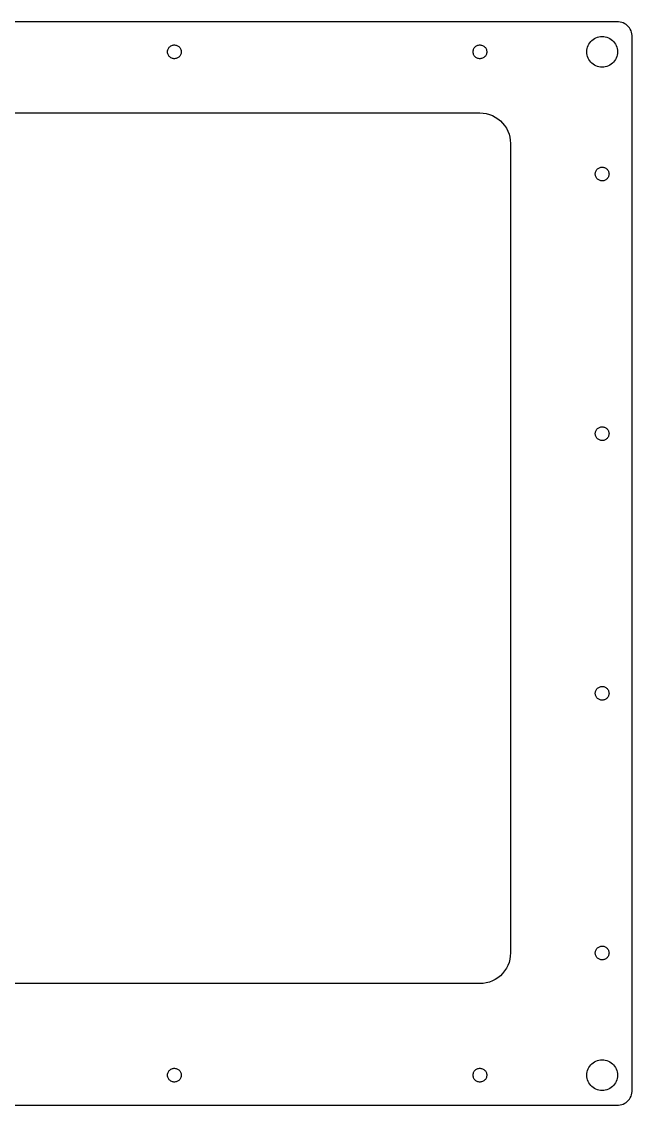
# Model space of a CAD drawing. Header units: metres. Extents: x -200 to 200, y -177 to 177.
# Drawn here: x 0 to 199.9, y -177.4 to 177.4 of the extents above; entities that cross this region are included whole.
import ezdxf

# ---------------------------------------------------------------- set-up
doc = ezdxf.new("R2010")
doc.units = ezdxf.units.M

msp = doc.modelspace()

# ---------------------------------------------------------------- linework, layer by layer
for p, q in [((194.875, 177.375), (-194.875, 177.375)), ((195.398, 177.348), (194.875, 177.375)), ((195.915, 177.266), (195.398, 177.348)), ((196.42, 177.13), (195.915, 177.266)), ((196.909, 176.943), (196.42, 177.13)), ((197.375, 176.705), (196.909, 176.943)), ((197.814, 176.42), (197.375, 176.705)), ((198.221, 176.091), (197.814, 176.42)), ((198.591, 175.721), (198.221, 176.091)), ((198.92, 175.314), (198.591, 175.721)), ((199.205, 174.875), (198.92, 175.314)), ((199.443, 174.409), (199.205, 174.875)), ((199.63, 173.92), (199.443, 174.409)), ((199.766, 173.415), (199.63, 173.92)), ((185.67, 170), (185.955, 170.439)), ((185.955, 170.439), (186.284, 170.846)), ((186.284, 170.846), (186.654, 171.216)), ((186.654, 171.216), (187.061, 171.545)), ((187.061, 171.545), (187.5, 171.83)), ((187.5, 171.83), (187.966, 172.068)), ((187.966, 172.068), (188.455, 172.255)), ((188.455, 172.255), (188.96, 172.391)), ((188.96, 172.391), (189.477, 172.473)), ((189.477, 172.473), (190, 172.5)), ((190, 172.5), (190.523, 172.473)), ((190.523, 172.473), (191.04, 172.391)), ((191.04, 172.391), (191.545, 172.255)), ((191.545, 172.255), (192.034, 172.068)), ((192.034, 172.068), (192.5, 171.83)), ((192.5, 171.83), (192.939, 171.545)), ((192.939, 171.545), (193.346, 171.216)), ((193.346, 171.216), (193.716, 170.846)), ((193.716, 170.846), (194.045, 170.439)), ((194.045, 170.439), (194.33, 170)), ((199.848, 172.898), (199.766, 173.415)), ((199.875, 172.375), (199.848, 172.898)), ((199.875, -172.375), (199.875, 172.375)), ((47.7534, 167.624), (47.7807, 167.87)), ((47.7534, 167.376), (47.7534, 167.624)), ((47.7807, 167.13), (47.7534, 167.376)), ((47.7807, 167.87), (47.8349, 168.112)), ((47.8349, 166.888), (47.7807, 167.13)), ((47.8349, 168.112), (47.9154, 168.347)), ((47.9154, 166.653), (47.8349, 166.888)), ((47.9154, 168.347), (48.0212, 168.571)), ((48.0212, 168.571), (48.151, 168.782)), ((48.151, 168.782), (48.3033, 168.978)), ((48.3033, 168.978), (48.4761, 169.155)), ((48.4761, 169.155), (48.6675, 169.313)), ((48.6675, 169.313), (48.875, 169.449)), ((48.875, 169.449), (49.0962, 169.56)), ((49.0962, 169.56), (49.3283, 169.647)), ((49.3283, 169.647), (49.5686, 169.708)), ((49.5686, 169.708), (49.8142, 169.742)), ((49.8142, 169.742), (50.062, 169.749)), ((50.062, 169.749), (50.309, 169.729)), ((50.309, 169.729), (50.5523, 169.681)), ((50.5523, 169.681), (50.7889, 169.607)), ((50.7889, 169.607), (51.0159, 169.508)), ((51.0159, 169.508), (51.2306, 169.384)), ((51.2306, 169.384), (51.4304, 169.237)), ((51.4304, 169.237), (51.6128, 169.069)), ((51.6128, 169.069), (51.7756, 168.882)), ((51.7756, 168.882), (51.9168, 168.678)), ((51.9168, 168.678), (52.0348, 168.46)), ((52.0348, 168.46), (52.1281, 168.231)), ((52.1281, 166.769), (52.0348, 166.54)), ((52.1281, 168.231), (52.1955, 167.992)), ((52.1955, 167.008), (52.1281, 166.769)), ((52.1955, 167.992), (52.2363, 167.748)), ((52.2363, 167.252), (52.1955, 167.008)), ((52.2363, 167.748), (52.25, 167.5)), ((52.25, 167.5), (52.2363, 167.252)), ((147.753, 167.624), (147.781, 167.87)), ((147.753, 167.376), (147.753, 167.624)), ((147.781, 167.13), (147.753, 167.376)), ((147.781, 167.87), (147.835, 168.112)), ((147.835, 166.888), (147.781, 167.13)), ((147.835, 168.112), (147.915, 168.347)), ((147.915, 166.653), (147.835, 166.888)), ((147.915, 168.347), (148.021, 168.571)), ((148.021, 168.571), (148.151, 168.782)), ((148.151, 168.782), (148.303, 168.978)), ((148.303, 168.978), (148.476, 169.155)), ((148.476, 169.155), (148.667, 169.313)), ((148.667, 169.313), (148.875, 169.449)), ((148.875, 169.449), (149.096, 169.56)), ((149.096, 169.56), (149.328, 169.647)), ((149.328, 169.647), (149.569, 169.708)), ((149.569, 169.708), (149.814, 169.742)), ((149.814, 169.742), (150.062, 169.749)), ((150.062, 169.749), (150.309, 169.729)), ((150.309, 169.729), (150.552, 169.681)), ((150.552, 169.681), (150.789, 169.607)), ((150.789, 169.607), (151.016, 169.508)), ((151.016, 169.508), (151.231, 169.384)), ((151.231, 169.384), (151.43, 169.237)), ((151.43, 169.237), (151.613, 169.069)), ((151.613, 169.069), (151.776, 168.882)), ((151.776, 168.882), (151.917, 168.678)), ((151.917, 168.678), (152.035, 168.46)), ((152.035, 168.46), (152.128, 168.231)), ((152.128, 166.769), (152.035, 166.54)), ((152.128, 168.231), (152.196, 167.992)), ((152.196, 167.008), (152.128, 166.769)), ((152.196, 167.992), (152.236, 167.748)), ((152.236, 167.252), (152.196, 167.008)), ((152.236, 167.748), (152.25, 167.5)), ((152.25, 167.5), (152.236, 167.252)), ((185, 167.5), (185.027, 168.023)), ((185.027, 166.977), (185, 167.5)), ((185.027, 168.023), (185.109, 168.54)), ((185.109, 166.46), (185.027, 166.977)), ((185.109, 168.54), (185.245, 169.045)), ((185.245, 169.045), (185.432, 169.534)), ((185.432, 169.534), (185.67, 170)), ((194.33, 170), (194.568, 169.534)), ((194.568, 169.534), (194.755, 169.045)), ((194.755, 169.045), (194.891, 168.54)), ((194.891, 168.54), (194.973, 168.023)), ((194.973, 166.977), (194.891, 166.46)), ((194.973, 168.023), (195, 167.5)), ((195, 167.5), (194.973, 166.977)), ((48.0212, 166.429), (47.9154, 166.653)), ((48.151, 166.218), (48.0212, 166.429)), ((48.3033, 166.022), (48.151, 166.218)), ((48.4761, 165.845), (48.3033, 166.022)), ((48.6675, 165.687), (48.4761, 165.845)), ((48.875, 165.551), (48.6675, 165.687)), ((49.0962, 165.44), (48.875, 165.551)), ((49.3283, 165.353), (49.0962, 165.44)), ((49.5686, 165.292), (49.3283, 165.353)), ((49.8142, 165.258), (49.5686, 165.292)), ((50.062, 165.251), (49.8142, 165.258)), ((50.309, 165.271), (50.062, 165.251)), ((50.5523, 165.319), (50.309, 165.271)), ((50.7889, 165.393), (50.5523, 165.319)), ((51.0159, 165.492), (50.7889, 165.393)), ((51.2306, 165.616), (51.0159, 165.492)), ((51.4304, 165.763), (51.2306, 165.616)), ((51.6128, 165.931), (51.4304, 165.763)), ((51.7756, 166.118), (51.6128, 165.931)), ((51.9168, 166.322), (51.7756, 166.118)), ((52.0348, 166.54), (51.9168, 166.322)), ((148.021, 166.429), (147.915, 166.653)), ((148.151, 166.218), (148.021, 166.429)), ((148.303, 166.022), (148.151, 166.218)), ((148.476, 165.845), (148.303, 166.022)), ((148.667, 165.687), (148.476, 165.845)), ((148.875, 165.551), (148.667, 165.687)), ((149.096, 165.44), (148.875, 165.551)), ((149.328, 165.353), (149.096, 165.44)), ((149.569, 165.292), (149.328, 165.353)), ((149.814, 165.258), (149.569, 165.292)), ((150.062, 165.251), (149.814, 165.258)), ((150.309, 165.271), (150.062, 165.251)), ((150.552, 165.319), (150.309, 165.271)), ((150.789, 165.393), (150.552, 165.319)), ((151.016, 165.492), (150.789, 165.393)), ((151.231, 165.616), (151.016, 165.492)), ((151.43, 165.763), (151.231, 165.616)), ((151.613, 165.931), (151.43, 165.763)), ((151.776, 166.118), (151.613, 165.931)), ((151.917, 166.322), (151.776, 166.118)), ((152.035, 166.54), (151.917, 166.322)), ((185.245, 165.955), (185.109, 166.46)), ((185.432, 165.466), (185.245, 165.955)), ((185.67, 165), (185.432, 165.466)), ((185.955, 164.561), (185.67, 165)), ((186.284, 164.154), (185.955, 164.561)), ((186.654, 163.784), (186.284, 164.154)), ((187.061, 163.455), (186.654, 163.784)), ((187.5, 163.17), (187.061, 163.455)), ((192.939, 163.455), (192.5, 163.17)), ((193.346, 163.784), (192.939, 163.455)), ((193.716, 164.154), (193.346, 163.784)), ((194.045, 164.561), (193.716, 164.154)), ((194.33, 165), (194.045, 164.561)), ((194.568, 165.466), (194.33, 165)), ((194.755, 165.955), (194.568, 165.466)), ((194.891, 166.46), (194.755, 165.955)), ((187.966, 162.932), (187.5, 163.17)), ((188.455, 162.745), (187.966, 162.932)), ((188.96, 162.609), (188.455, 162.745)), ((189.477, 162.527), (188.96, 162.609)), ((190, 162.5), (189.477, 162.527)), ((190.523, 162.527), (190, 162.5)), ((191.04, 162.609), (190.523, 162.527)), ((191.545, 162.745), (191.04, 162.609)), ((192.034, 162.932), (191.545, 162.745)), ((192.5, 163.17), (192.034, 162.932)), ((-150, 147.5), (150, 147.5)), ((150, 147.5), (151.045, 147.445)), ((151.045, 147.445), (152.079, 147.281)), ((152.079, 147.281), (153.09, 147.011)), ((153.09, 147.011), (154.067, 146.635)), ((154.067, 146.635), (155, 146.16)), ((155, 146.16), (155.878, 145.59)), ((155.878, 145.59), (156.691, 144.931)), ((156.691, 144.931), (157.431, 144.191)), ((157.431, 144.191), (158.09, 143.378)), ((158.09, 143.378), (158.66, 142.5)), ((158.66, 142.5), (159.135, 141.567)), ((159.135, 141.567), (159.511, 140.59)), ((159.511, 140.59), (159.781, 139.579)), ((159.781, 139.579), (159.945, 138.545)), ((159.945, 138.545), (160, 137.5)), ((160, 137.5), (160, -127.5)), ((187.753, 127.624), (187.781, 127.87)), ((187.781, 127.87), (187.835, 128.112)), ((187.835, 128.112), (187.915, 128.347)), ((187.915, 128.347), (188.021, 128.571)), ((188.021, 128.571), (188.151, 128.782)), ((188.151, 128.782), (188.303, 128.978)), ((188.303, 128.978), (188.476, 129.155)), ((188.476, 129.155), (188.667, 129.313)), ((188.667, 129.313), (188.875, 129.449)), ((188.875, 129.449), (189.096, 129.56)), ((189.096, 129.56), (189.328, 129.647)), ((189.328, 129.647), (189.569, 129.708)), ((189.569, 129.708), (189.814, 129.742)), ((189.814, 129.742), (190.062, 129.749)), ((190.062, 129.749), (190.309, 129.729)), ((190.309, 129.729), (190.552, 129.681)), ((190.552, 129.681), (190.789, 129.607)), ((190.789, 129.607), (191.016, 129.508)), ((191.016, 129.508), (191.231, 129.384)), ((191.231, 129.384), (191.43, 129.237)), ((191.43, 129.237), (191.613, 129.069)), ((191.613, 129.069), (191.776, 128.882)), ((191.776, 128.882), (191.917, 128.678)), ((191.917, 128.678), (192.035, 128.46)), ((192.035, 128.46), (192.128, 128.231)), ((192.128, 128.231), (192.196, 127.992)), ((192.196, 127.992), (192.236, 127.748)), ((192.236, 127.748), (192.25, 127.5)), ((187.753, 127.376), (187.753, 127.624)), ((187.781, 127.13), (187.753, 127.376)), ((187.835, 126.888), (187.781, 127.13)), ((187.915, 126.653), (187.835, 126.888)), ((188.021, 126.429), (187.915, 126.653)), ((188.151, 126.218), (188.021, 126.429)), ((188.303, 126.022), (188.151, 126.218)), ((188.476, 125.845), (188.303, 126.022)), ((188.667, 125.687), (188.476, 125.845)), ((188.875, 125.551), (188.667, 125.687)), ((189.096, 125.439), (188.875, 125.551)), ((189.328, 125.353), (189.096, 125.439)), ((189.569, 125.292), (189.328, 125.353)), ((189.814, 125.258), (189.569, 125.292)), ((190.062, 125.251), (189.814, 125.258)), ((190.309, 125.271), (190.062, 125.251)), ((190.552, 125.319), (190.309, 125.271)), ((190.789, 125.393), (190.552, 125.319)), ((191.016, 125.492), (190.789, 125.393)), ((191.231, 125.616), (191.016, 125.492)), ((191.43, 125.763), (191.231, 125.616)), ((191.613, 125.931), (191.43, 125.763)), ((191.776, 126.118), (191.613, 125.931)), ((191.917, 126.322), (191.776, 126.118)), ((192.035, 126.54), (191.917, 126.322)), ((192.128, 126.769), (192.035, 126.54)), ((192.196, 127.008), (192.128, 126.769)), ((192.236, 127.252), (192.196, 127.008)), ((192.25, 127.5), (192.236, 127.252)), ((187.753, 42.6239), (187.781, 42.8703)), ((187.753, 42.3761), (187.753, 42.6239)), ((187.781, 42.8703), (187.835, 43.1122)), ((187.835, 43.1122), (187.915, 43.3467)), ((187.915, 43.3467), (188.021, 43.5709)), ((188.021, 43.5709), (188.151, 43.7821)), ((188.151, 43.7821), (188.303, 43.9777)), ((188.303, 43.9777), (188.476, 44.1554)), ((188.476, 44.1554), (188.667, 44.313)), ((188.667, 44.313), (188.875, 44.4485)), ((188.875, 44.4485), (189.096, 44.5605)), ((189.096, 44.5605), (189.328, 44.6474)), ((189.328, 44.6474), (189.569, 44.7083)), ((189.569, 44.7083), (189.814, 44.7423)), ((189.814, 44.7423), (190.062, 44.7491)), ((190.062, 44.7491), (190.309, 44.7287)), ((190.309, 44.7287), (190.552, 44.6812)), ((190.552, 44.6812), (190.789, 44.6071)), ((190.789, 44.6071), (191.016, 44.5076)), ((191.016, 44.5076), (191.231, 44.3836)), ((191.231, 44.3836), (191.43, 44.2368)), ((191.43, 44.2368), (191.613, 44.0689)), ((191.613, 44.0689), (191.776, 43.882)), ((191.776, 43.882), (191.917, 43.6783)), ((191.917, 43.6783), (192.035, 43.4602)), ((192.035, 43.4602), (192.128, 43.2306)), ((192.128, 43.2306), (192.196, 42.992)), ((192.196, 42.992), (192.236, 42.7475)), ((192.236, 42.7475), (192.25, 42.5)), ((187.781, 42.1297), (187.753, 42.3761)), ((187.835, 41.8878), (187.781, 42.1297)), ((187.915, 41.6533), (187.835, 41.8878)), ((188.021, 41.4291), (187.915, 41.6533)), ((188.151, 41.2179), (188.021, 41.4291)), ((188.303, 41.0223), (188.151, 41.2179)), ((188.476, 40.8446), (188.303, 41.0223)), ((188.667, 40.687), (188.476, 40.8446)), ((188.875, 40.5514), (188.667, 40.687)), ((189.096, 40.4395), (188.875, 40.5514)), ((189.328, 40.3526), (189.096, 40.4395)), ((189.569, 40.2917), (189.328, 40.3526)), ((189.814, 40.2577), (189.569, 40.2917)), ((190.062, 40.2509), (189.814, 40.2577)), ((190.309, 40.2713), (190.062, 40.2509)), ((190.552, 40.3188), (190.309, 40.2713)), ((190.789, 40.3928), (190.552, 40.3188)), ((191.016, 40.4924), (190.789, 40.3928)), ((191.231, 40.6164), (191.016, 40.4924)), ((191.43, 40.7632), (191.231, 40.6164)), ((191.613, 40.9311), (191.43, 40.7632)), ((191.776, 41.118), (191.613, 40.9311)), ((191.917, 41.3217), (191.776, 41.118)), ((192.035, 41.5397), (191.917, 41.3217)), ((192.128, 41.7694), (192.035, 41.5397)), ((192.196, 42.008), (192.128, 41.7694)), ((192.236, 42.2525), (192.196, 42.008)), ((192.25, 42.5), (192.236, 42.2525)), ((187.753, -42.3761), (187.781, -42.1297)), ((187.753, -42.6239), (187.753, -42.3761)), ((187.781, -42.1297), (187.835, -41.8878)), ((187.835, -41.8878), (187.915, -41.6533)), ((187.915, -41.6533), (188.021, -41.4291)), ((188.021, -41.4291), (188.151, -41.2179)), ((188.151, -41.2179), (188.303, -41.0223)), ((188.303, -41.0223), (188.476, -40.8446)), ((188.476, -40.8446), (188.667, -40.687)), ((188.667, -40.687), (188.875, -40.5514)), ((188.875, -40.5514), (189.096, -40.4395)), ((189.096, -40.4395), (189.328, -40.3526)), ((189.328, -40.3526), (189.569, -40.2917)), ((189.569, -40.2917), (189.814, -40.2577)), ((189.814, -40.2577), (190.062, -40.2509)), ((190.062, -40.2509), (190.309, -40.2713)), ((190.309, -40.2713), (190.552, -40.3188)), ((190.552, -40.3188), (190.789, -40.3928)), ((190.789, -40.3928), (191.016, -40.4924)), ((191.016, -40.4924), (191.231, -40.6164)), ((191.231, -40.6164), (191.43, -40.7632)), ((191.43, -40.7632), (191.613, -40.9311)), ((191.613, -40.9311), (191.776, -41.118)), ((191.776, -41.118), (191.917, -41.3217)), ((191.917, -41.3217), (192.035, -41.5397)), ((192.035, -41.5397), (192.128, -41.7694)), ((192.128, -41.7694), (192.196, -42.008)), ((192.196, -42.008), (192.236, -42.2525)), ((192.236, -42.2525), (192.25, -42.5)), ((192.25, -42.5), (192.236, -42.7475)), ((187.781, -42.8703), (187.753, -42.6239)), ((187.835, -43.1122), (187.781, -42.8703)), ((187.915, -43.3467), (187.835, -43.1122)), ((188.021, -43.5709), (187.915, -43.3467)), ((188.151, -43.7821), (188.021, -43.5709)), ((188.303, -43.9777), (188.151, -43.7821)), ((188.476, -44.1554), (188.303, -43.9777)), ((188.667, -44.313), (188.476, -44.1554)), ((188.875, -44.4485), (188.667, -44.313)), ((189.096, -44.5605), (188.875, -44.4485)), ((189.328, -44.6474), (189.096, -44.5605)), ((189.569, -44.7083), (189.328, -44.6474)), ((189.814, -44.7423), (189.569, -44.7083)), ((190.062, -44.7491), (189.814, -44.7423)), ((190.309, -44.7287), (190.062, -44.7491)), ((190.552, -44.6812), (190.309, -44.7287)), ((190.789, -44.6071), (190.552, -44.6812)), ((191.016, -44.5076), (190.789, -44.6071)), ((191.231, -44.3836), (191.016, -44.5076)), ((191.43, -44.2368), (191.231, -44.3836)), ((191.613, -44.0689), (191.43, -44.2368)), ((191.776, -43.882), (191.613, -44.0689)), ((191.917, -43.6783), (191.776, -43.882)), ((192.035, -43.4602), (191.917, -43.6783)), ((192.128, -43.2306), (192.035, -43.4602)), ((192.196, -42.992), (192.128, -43.2306)), ((192.236, -42.7475), (192.196, -42.992)), ((160, -127.5), (159.945, -128.545)), ((187.753, -127.376), (187.781, -127.13)), ((187.753, -127.624), (187.753, -127.376)), ((187.781, -127.87), (187.753, -127.624)), ((187.781, -127.13), (187.835, -126.888)), ((187.835, -126.888), (187.915, -126.653)), ((187.915, -126.653), (188.021, -126.429)), ((188.021, -126.429), (188.151, -126.218)), ((188.151, -126.218), (188.303, -126.022)), ((188.303, -126.022), (188.476, -125.845)), ((188.476, -125.845), (188.667, -125.687)), ((188.667, -125.687), (188.875, -125.551)), ((188.875, -125.551), (189.096, -125.439)), ((189.096, -125.439), (189.328, -125.353)), ((189.328, -125.353), (189.569, -125.292)), ((189.569, -125.292), (189.814, -125.258)), ((189.814, -125.258), (190.062, -125.251)), ((190.062, -125.251), (190.309, -125.271)), ((190.309, -125.271), (190.552, -125.319)), ((190.552, -125.319), (190.789, -125.393)), ((190.789, -125.393), (191.016, -125.492)), ((191.016, -125.492), (191.231, -125.616)), ((191.231, -125.616), (191.43, -125.763)), ((191.43, -125.763), (191.613, -125.931)), ((191.613, -125.931), (191.776, -126.118)), ((191.776, -126.118), (191.917, -126.322)), ((191.917, -126.322), (192.035, -126.54)), ((192.035, -126.54), (192.128, -126.769)), ((192.128, -126.769), (192.196, -127.008)), ((192.196, -127.008), (192.236, -127.252)), ((192.236, -127.252), (192.25, -127.5)), ((192.25, -127.5), (192.236, -127.748)), ((159.511, -130.59), (159.135, -131.567)), ((159.781, -129.579), (159.511, -130.59)), ((159.945, -128.545), (159.781, -129.579)), ((187.835, -128.112), (187.781, -127.87)), ((187.915, -128.347), (187.835, -128.112)), ((188.021, -128.571), (187.915, -128.347)), ((188.151, -128.782), (188.021, -128.571)), ((188.303, -128.978), (188.151, -128.782)), ((188.476, -129.155), (188.303, -128.978)), ((188.667, -129.313), (188.476, -129.155)), ((188.875, -129.449), (188.667, -129.313)), ((189.096, -129.56), (188.875, -129.449)), ((189.328, -129.647), (189.096, -129.56)), ((189.569, -129.708), (189.328, -129.647)), ((189.814, -129.742), (189.569, -129.708)), ((190.062, -129.749), (189.814, -129.742)), ((190.309, -129.729), (190.062, -129.749)), ((190.552, -129.681), (190.309, -129.729)), ((190.789, -129.607), (190.552, -129.681)), ((191.016, -129.508), (190.789, -129.607)), ((191.231, -129.384), (191.016, -129.508)), ((191.43, -129.237), (191.231, -129.384)), ((191.613, -129.069), (191.43, -129.237)), ((191.776, -128.882), (191.613, -129.069)), ((191.917, -128.678), (191.776, -128.882)), ((192.035, -128.46), (191.917, -128.678)), ((192.128, -128.231), (192.035, -128.46)), ((192.196, -127.992), (192.128, -128.231)), ((192.236, -127.748), (192.196, -127.992)), ((157.431, -134.191), (156.691, -134.931)), ((158.09, -133.378), (157.431, -134.191)), ((158.66, -132.5), (158.09, -133.378)), ((159.135, -131.567), (158.66, -132.5)), ((150, -137.5), (-150, -137.5)), ((151.045, -137.445), (150, -137.5)), ((152.079, -137.281), (151.045, -137.445)), ((153.09, -137.011), (152.079, -137.281)), ((154.067, -136.635), (153.09, -137.011)), ((155, -136.16), (154.067, -136.635)), ((155.878, -135.59), (155, -136.16)), ((156.691, -134.931), (155.878, -135.59)), ((187.061, -163.455), (187.5, -163.17)), ((187.5, -163.17), (187.966, -162.932)), ((187.966, -162.932), (188.455, -162.745)), ((188.455, -162.745), (188.96, -162.609)), ((188.96, -162.609), (189.477, -162.527)), ((189.477, -162.527), (190, -162.5)), ((190, -162.5), (190.523, -162.527)), ((190.523, -162.527), (191.04, -162.609)), ((191.04, -162.609), (191.545, -162.745)), ((191.545, -162.745), (192.034, -162.932)), ((192.034, -162.932), (192.5, -163.17)), ((192.5, -163.17), (192.939, -163.455)), ((47.8349, -166.888), (47.9154, -166.653)), ((47.9154, -166.653), (48.0212, -166.429)), ((48.0212, -166.429), (48.151, -166.218)), ((48.151, -166.218), (48.3033, -166.022)), ((48.3033, -166.022), (48.4761, -165.845)), ((48.4761, -165.845), (48.6675, -165.687)), ((48.6675, -165.687), (48.875, -165.551)), ((48.875, -165.551), (49.0962, -165.44)), ((49.0962, -165.44), (49.3283, -165.353)), ((49.3283, -165.353), (49.5686, -165.292)), ((49.5686, -165.292), (49.8142, -165.258)), ((49.8142, -165.258), (50.062, -165.251)), ((50.062, -165.251), (50.309, -165.271)), ((50.309, -165.271), (50.5523, -165.319)), ((50.5523, -165.319), (50.7889, -165.393)), ((50.7889, -165.393), (51.0159, -165.492)), ((51.0159, -165.492), (51.2306, -165.616)), ((51.2306, -165.616), (51.4304, -165.763)), ((51.4304, -165.763), (51.6128, -165.931)), ((51.6128, -165.931), (51.7756, -166.118)), ((51.7756, -166.118), (51.9168, -166.322)), ((51.9168, -166.322), (52.0348, -166.54)), ((52.0348, -166.54), (52.1281, -166.769)), ((147.835, -166.888), (147.915, -166.653)), ((147.915, -166.653), (148.021, -166.429)), ((148.021, -166.429), (148.151, -166.218)), ((148.151, -166.218), (148.303, -166.022)), ((148.303, -166.022), (148.476, -165.845)), ((148.476, -165.845), (148.667, -165.687)), ((148.667, -165.687), (148.875, -165.551)), ((148.875, -165.551), (149.096, -165.44)), ((149.096, -165.44), (149.328, -165.353)), ((149.328, -165.353), (149.569, -165.292)), ((149.569, -165.292), (149.814, -165.258)), ((149.814, -165.258), (150.062, -165.251)), ((150.062, -165.251), (150.309, -165.271)), ((150.309, -165.271), (150.552, -165.319)), ((150.552, -165.319), (150.789, -165.393)), ((150.789, -165.393), (151.016, -165.492)), ((151.016, -165.492), (151.231, -165.616)), ((151.231, -165.616), (151.43, -165.763)), ((151.43, -165.763), (151.613, -165.931)), ((151.613, -165.931), (151.776, -166.118)), ((151.776, -166.118), (151.917, -166.322)), ((151.917, -166.322), (152.035, -166.54)), ((152.035, -166.54), (152.128, -166.769)), ((185.027, -166.977), (185.109, -166.46)), ((185.109, -166.46), (185.245, -165.955)), ((185.245, -165.955), (185.432, -165.466)), ((185.432, -165.466), (185.67, -165)), ((185.67, -165), (185.955, -164.561)), ((185.955, -164.561), (186.284, -164.154)), ((186.284, -164.154), (186.654, -163.784)), ((186.654, -163.784), (187.061, -163.455)), ((192.939, -163.455), (193.346, -163.784)), ((193.346, -163.784), (193.716, -164.154)), ((193.716, -164.154), (194.045, -164.561)), ((194.045, -164.561), (194.33, -165)), ((194.33, -165), (194.568, -165.466)), ((194.568, -165.466), (194.755, -165.955)), ((194.755, -165.955), (194.891, -166.46)), ((194.891, -166.46), (194.973, -166.977)), ((47.7534, -167.376), (47.7807, -167.13)), ((47.7534, -167.624), (47.7534, -167.376)), ((47.7807, -167.87), (47.7534, -167.624)), ((47.7807, -167.13), (47.8349, -166.888)), ((47.8349, -168.112), (47.7807, -167.87)), ((47.9154, -168.347), (47.8349, -168.112)), ((48.0212, -168.571), (47.9154, -168.347)), ((48.151, -168.782), (48.0212, -168.571)), ((48.3033, -168.978), (48.151, -168.782)), ((48.4761, -169.155), (48.3033, -168.978)), ((48.6675, -169.313), (48.4761, -169.155)), ((48.875, -169.449), (48.6675, -169.313)), ((49.0962, -169.56), (48.875, -169.449)), ((49.3283, -169.647), (49.0962, -169.56)), ((49.5686, -169.708), (49.3283, -169.647)), ((49.8142, -169.742), (49.5686, -169.708)), ((50.062, -169.749), (49.8142, -169.742)), ((50.309, -169.729), (50.062, -169.749)), ((50.5523, -169.681), (50.309, -169.729)), ((50.7889, -169.607), (50.5523, -169.681)), ((51.0159, -169.508), (50.7889, -169.607)), ((51.2306, -169.384), (51.0159, -169.508)), ((51.4304, -169.237), (51.2306, -169.384)), ((51.6128, -169.069), (51.4304, -169.237)), ((51.7756, -168.882), (51.6128, -169.069)), ((51.9168, -168.678), (51.7756, -168.882)), ((52.0348, -168.46), (51.9168, -168.678)), ((52.1281, -168.231), (52.0348, -168.46)), ((52.1281, -166.769), (52.1955, -167.008)), ((52.1955, -167.992), (52.1281, -168.231)), ((52.1955, -167.008), (52.2363, -167.252)), ((52.2363, -167.748), (52.1955, -167.992)), ((52.2363, -167.252), (52.25, -167.5)), ((52.25, -167.5), (52.2363, -167.748)), ((147.753, -167.376), (147.781, -167.13)), ((147.753, -167.624), (147.753, -167.376)), ((147.781, -167.87), (147.753, -167.624)), ((147.781, -167.13), (147.835, -166.888)), ((147.835, -168.112), (147.781, -167.87)), ((147.915, -168.347), (147.835, -168.112)), ((148.021, -168.571), (147.915, -168.347)), ((148.151, -168.782), (148.021, -168.571)), ((148.303, -168.978), (148.151, -168.782)), ((148.476, -169.155), (148.303, -168.978)), ((148.667, -169.313), (148.476, -169.155)), ((148.875, -169.449), (148.667, -169.313)), ((149.096, -169.56), (148.875, -169.449)), ((149.328, -169.647), (149.096, -169.56)), ((149.569, -169.708), (149.328, -169.647)), ((149.814, -169.742), (149.569, -169.708)), ((150.062, -169.749), (149.814, -169.742)), ((150.309, -169.729), (150.062, -169.749)), ((150.552, -169.681), (150.309, -169.729)), ((150.789, -169.607), (150.552, -169.681)), ((151.016, -169.508), (150.789, -169.607)), ((151.231, -169.384), (151.016, -169.508)), ((151.43, -169.237), (151.231, -169.384)), ((151.613, -169.069), (151.43, -169.237)), ((151.776, -168.882), (151.613, -169.069)), ((151.917, -168.678), (151.776, -168.882)), ((152.035, -168.46), (151.917, -168.678)), ((152.128, -168.231), (152.035, -168.46)), ((152.128, -166.769), (152.196, -167.008)), ((152.196, -167.992), (152.128, -168.231)), ((152.196, -167.008), (152.236, -167.252)), ((152.236, -167.748), (152.196, -167.992)), ((152.236, -167.252), (152.25, -167.5)), ((152.25, -167.5), (152.236, -167.748)), ((185, -167.5), (185.027, -166.977)), ((185.027, -168.023), (185, -167.5)), ((185.109, -168.54), (185.027, -168.023)), ((185.245, -169.045), (185.109, -168.54)), ((185.432, -169.534), (185.245, -169.045)), ((185.67, -170), (185.432, -169.534)), ((185.955, -170.439), (185.67, -170)), ((194.33, -170), (194.045, -170.439)), ((194.568, -169.534), (194.33, -170)), ((194.755, -169.045), (194.568, -169.534)), ((194.891, -168.54), (194.755, -169.045)), ((194.973, -168.023), (194.891, -168.54)), ((194.973, -166.977), (195, -167.5)), ((195, -167.5), (194.973, -168.023)), ((186.284, -170.846), (185.955, -170.439)), ((186.654, -171.216), (186.284, -170.846)), ((187.061, -171.545), (186.654, -171.216)), ((187.5, -171.83), (187.061, -171.545)), ((187.966, -172.068), (187.5, -171.83)), ((188.455, -172.255), (187.966, -172.068)), ((188.96, -172.391), (188.455, -172.255)), ((189.477, -172.473), (188.96, -172.391)), ((190, -172.5), (189.477, -172.473)), ((190.523, -172.473), (190, -172.5)), ((191.04, -172.391), (190.523, -172.473)), ((191.545, -172.255), (191.04, -172.391)), ((192.034, -172.068), (191.545, -172.255)), ((192.5, -171.83), (192.034, -172.068)), ((192.939, -171.545), (192.5, -171.83)), ((193.346, -171.216), (192.939, -171.545)), ((193.716, -170.846), (193.346, -171.216)), ((194.045, -170.439), (193.716, -170.846)), ((199.63, -173.92), (199.766, -173.415)), ((199.766, -173.415), (199.848, -172.898)), ((199.848, -172.898), (199.875, -172.375)), ((-194.875, -177.375), (194.875, -177.375)), ((194.875, -177.375), (195.398, -177.348)), ((195.398, -177.348), (195.915, -177.266)), ((195.915, -177.266), (196.42, -177.13)), ((196.42, -177.13), (196.909, -176.943)), ((196.909, -176.943), (197.375, -176.705)), ((197.375, -176.705), (197.814, -176.42)), ((197.814, -176.42), (198.221, -176.091)), ((198.221, -176.091), (198.591, -175.721)), ((198.591, -175.721), (198.92, -175.314)), ((198.92, -175.314), (199.205, -174.875)), ((199.205, -174.875), (199.443, -174.409)), ((199.443, -174.409), (199.63, -173.92))]:
    msp.add_line(p, q)

doc.saveas('drawing.dxf')
